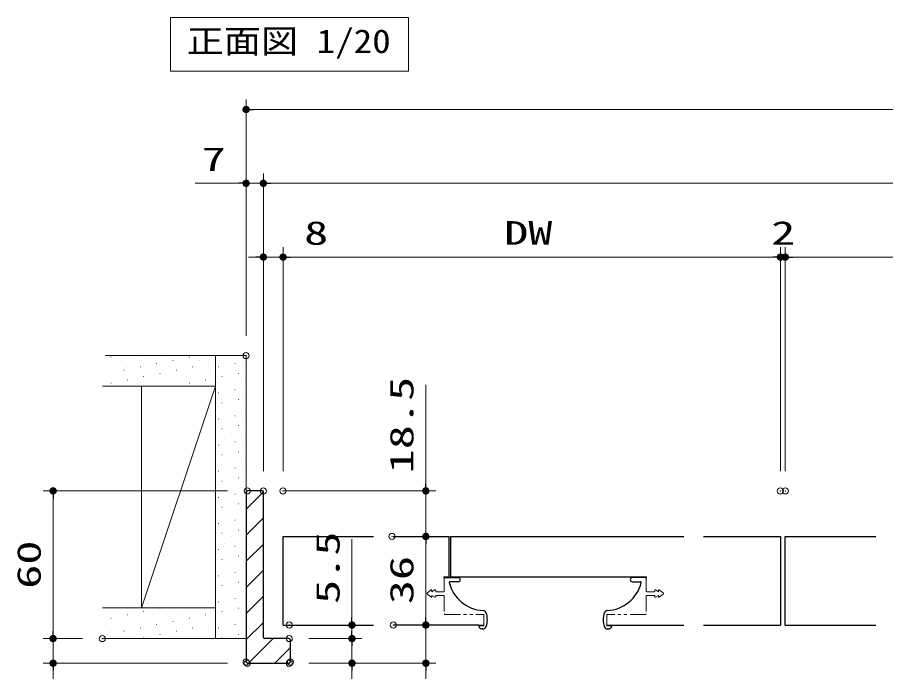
# Model space of a CAD drawing. Units: millimetres, scale not verified. Extents: x -1306 to 1306, y -607 to 607.
# Drawn here: x -1049.4 to -696.7, y -316.6 to -50.7 of the extents above; entities that cross this region are included whole.
import ezdxf
from ezdxf.enums import TextEntityAlignment as Align

# ---------------------------------------------------------------- set-up
doc = ezdxf.new("R2010")
doc.units = ezdxf.units.MM
doc.header["$LTSCALE"] = 5
doc.header["$PDMODE"] = 32
doc.header["$PDSIZE"] = 2.5
doc.linetypes.add('USER2', pattern=[2.5, 1.25, -0.25, 0.25, -0.25, 0.25, -0.25])
for name, color, linetype, lineweight in [('0-2_線(白)', 7, 'Continuous', 30), ('0-3_線(黄)', 2, 'Continuous', 15), ('0-5_寸法線', 3, 'Continuous', 13), ('0-6_0', 3, 'Continuous', 25), ('0-7_DEFPOINTS', 7, 'Continuous', 5), ('0-9_ハッチング', 6, 'Continuous', 9), ('0-A_陰線', 1, 'USER2', 9)]:
    doc.layers.add(name, color=color, linetype=linetype, lineweight=lineweight)
doc.styles.add('ＭＳ ゴシック', font='')
doc.styles.get('ＭＳ ゴシック').set_extended_font_data('MS Gothic')

# ---------------------------------------------------------------- blocks, each defined once
blk = doc.blocks.new('_DOT')
at = {"layer": '0-6_0'}
blk.add_line((-2.5, 0), (-5, 0), dxfattribs=at)
for points in [[(0, 0), (-2.5, 0), (-2.48, 0.313)], [(0, 0), (-2.48, -0.313), (-2.5, 0)], [(0, 0), (-2.48, 0.313), (-2.421, 0.622)], [(0, 0), (-2.421, -0.622), (-2.48, -0.313)], [(0, 0), (-2.421, 0.622), (-2.324, 0.92)], [(0, 0), (-2.324, -0.92), (-2.421, -0.622)], [(0, 0), (-2.324, 0.92), (-2.191, 1.204)], [(0, 0), (-2.191, -1.204), (-2.324, -0.92)], [(0, 0), (-2.191, 1.204), (-2.023, 1.469)], [(0, 0), (-2.023, -1.469), (-2.191, -1.204)], [(0, 0), (-2.023, 1.469), (-1.822, 1.711)], [(0, 0), (-1.822, -1.711), (-2.023, -1.469)], [(0, 0), (-1.822, 1.711), (-1.594, 1.926)], [(0, 0), (-1.594, -1.926), (-1.822, -1.711)], [(0, 0), (-1.594, 1.926), (-1.34, 2.111)], [(0, 0), (-1.34, -2.111), (-1.594, -1.926)], [(0, 0), (-1.34, 2.111), (-1.064, 2.262)], [(0, 0), (-1.064, -2.262), (-1.34, -2.111)], [(0, 0), (-1.064, 2.262), (-0.773, 2.378)], [(0, 0), (-0.773, -2.378), (-1.064, -2.262)], [(0, 0), (-0.773, 2.378), (-0.468, 2.456)], [(0, 0), (-0.468, -2.456), (-0.773, -2.378)], [(0, 0), (-0.468, 2.456), (-0.157, 2.495)], [(0, 0), (-0.157, -2.495), (-0.468, -2.456)], [(0, 0), (-0.157, 2.495), (0.157, 2.495)], [(0, 0), (0.157, -2.495), (-0.157, -2.495)], [(0, 0), (0.157, 2.495), (0.468, 2.456)], [(0, 0), (0.468, 2.456), (0.773, 2.378)], [(0, 0), (0.773, 2.378), (1.064, 2.262)], [(0, 0), (1.064, 2.262), (1.34, 2.111)], [(0, 0), (1.34, 2.111), (1.594, 1.926)], [(0, 0), (1.594, 1.926), (1.822, 1.711)], [(0, 0), (1.822, 1.711), (2.023, 1.469)], [(0, 0), (2.023, 1.469), (2.191, 1.204)], [(0, 0), (2.191, 1.204), (2.324, 0.92)], [(0, 0), (2.324, 0.92), (2.421, 0.622)], [(0, 0), (2.421, 0.622), (2.48, 0.313)], [(0, 0), (2.48, 0.313), (2.5, 0)], [(0, 0), (0.468, -2.456), (0.157, -2.495)], [(0, 0), (0.773, -2.378), (0.468, -2.456)], [(0, 0), (1.064, -2.262), (0.773, -2.378)], [(0, 0), (1.34, -2.111), (1.064, -2.262)], [(0, 0), (1.594, -1.926), (1.34, -2.111)], [(0, 0), (1.822, -1.711), (1.594, -1.926)], [(0, 0), (2.023, -1.469), (1.822, -1.711)], [(0, 0), (2.191, -1.204), (2.023, -1.469)], [(0, 0), (2.324, -0.92), (2.191, -1.204)], [(0, 0), (2.421, -0.622), (2.324, -0.92)], [(0, 0), (2.48, -0.313), (2.421, -0.622)], [(0, 0), (2.5, 0), (2.48, -0.313)]]:
    blk.add_solid(points, dxfattribs=at)

msp = doc.modelspace()

# ---------------------------------------------------------------- linework, layer by layer
at = {"layer": '0-2_線(白)'}
for p, q in [((-941.482, -261.684), (-904.732, -261.684)), ((-941.482, -297.684), (-941.482, -261.684)), ((-896.732, -261.684), (-873.982, -261.684)), ((-873.982, -278.084), (-873.982, -261.684)), ((-873.482, -261.684), (-778.732, -261.684)), ((-770.732, -261.684), (-739.482, -261.684)), ((-739.482, -261.684), (-739.482, -297.684)), ((-737.482, -261.684), (-700.732, -261.684)), ((-737.482, -297.684), (-737.482, -261.684)), ((-875.982, -278.084), (-873.982, -278.084)), ((-875.982, -278.684), (-875.982, -278.084)), ((-875.682, -278.384), (-870.333, -278.384)), ((-794.282, -278.384), (-799.632, -278.384)), ((-793.982, -278.084), (-793.982, -278.684)), ((-870.333, -280.084), (-873.672, -280.084)), ((-869.483, -279.234), (-869.433, -279.234)), ((-800.482, -279.234), (-800.432, -279.234)), ((-799.632, -280.084), (-796.292, -280.084)), ((-941.482, -297.684), (-904.732, -297.684)), ((-862.033, -297.684), (-896.732, -297.684)), ((-860.338, -299.284), (-860.591, -299.284)), ((-860.482, -299.284), (-860.384, -299.284)), ((-809.627, -299.284), (-809.374, -299.284)), ((-809.482, -299.284), (-809.581, -299.284)), ((-807.932, -297.684), (-778.732, -297.684)), ((-770.732, -297.684), (-739.482, -297.684)), ((-737.482, -297.684), (-700.732, -297.684)), ((-938.482, -312.682), (-938.482, -303.682)), ((-938.982, -313.182), (-938.482, -312.682))]:
    msp.add_line(p, q, dxfattribs=at)
for points in [[(-949.482, -302.682), (-949.482, -243.682), (-949.982, -243.182), (-955.982, -243.182), (-956.482, -243.682), (-956.482, -312.682)], [(-873.482, -261.684), (-873.482, -278.084), (-793.982, -278.084)], [(-938.482, -303.682), (-938.982, -303.182), (-948.982, -303.182)], [(-956.482, -312.682), (-955.982, -313.182), (-938.982, -313.182)]]:
    msp.add_lwpolyline(points, dxfattribs=at)
for centre, radius, start, end in [((-875.682, -278.684), 0.3, 90, 180), ((-870.333, -279.234), 0.85, 0, 90), ((-799.632, -279.234), 0.85, 90, 180), ((-794.282, -278.684), 0.3, 0, 90), ((-873.672, -280.384), 0.3, 90, 194.89734), ((-859.414, -276.809), 15, 194.09364, 267.13192), ((-870.333, -279.234), 0.85, 270, 0), ((-810.551, -276.809), 15, 272.86808, 345.90636), ((-799.632, -279.234), 0.85, 180, 270), ((-796.292, -280.384), 0.3, 345.10266, 90), ((-860.388, -293.273), 1.5, 19.8312, 81.41517), ((-809.577, -293.273), 1.5, 98.58483, 160.1688), ((-866.482, -295.534), 8, 339.74775, 20.25776), ((-803.482, -295.534), 8, 159.74224, 200.25225), ((-860.536, -297.785), 1.5, 176.14016, 267.93509), ((-860.385, -297.785), 1.5, 271.76981, 339.77688), ((-809.58, -297.785), 1.5, 200.22312, 268.23019), ((-809.428, -297.785), 1.5, 272.06491, 3.85984), ((-948.982, -302.682), 0.5, 180, 270)]:
    msp.add_arc(centre, radius, start, end, dxfattribs=at)
at = {"layer": '0-3_線(黄)'}
for p, q in [((-1013.705, -188.182), (-956.482, -188.182)), ((-968.982, -188.182), (-968.982, -303.182)), ((-956.482, -243.682), (-956.482, -188.182)), ((-1014.872, -200.682), (-968.982, -200.682)), ((-998.982, -290.682), (-968.982, -200.682)), ((-998.982, -200.682), (-998.982, -290.682)), ((-1014.872, -290.682), (-968.982, -290.682)), ((-1014.872, -303.182), (-956.482, -303.182))]:
    msp.add_line(p, q, dxfattribs=at)
msp.add_lwpolyline([(-987.155, -50.746), (-890.54, -50.746), (-890.54, -72.58), (-987.155, -72.58)], close=True, dxfattribs=at)
at = {"layer": '0-5_寸法線'}
for p, q in [((-956.482, -180.182), (-956.482, -84.182)), ((-953.482, -88.182), (-319.482, -88.182)), ((-956.482, -180.182), (-956.482, -114.182)), ((-949.482, -235.182), (-949.482, -114.182)), ((-949.482, -235.182), (-949.482, -114.182)), ((-959.482, -118.182), (-977.149, -118.182)), ((-949.482, -118.182), (-956.482, -118.182)), ((-946.482, -118.182), (-326.482, -118.182)), ((-946.482, -118.182), (-943.482, -118.182)), ((-949.482, -235.182), (-949.482, -144.182)), ((-941.482, -235.182), (-941.482, -144.182)), ((-941.482, -235.182), (-941.482, -144.182)), ((-739.482, -235.182), (-739.482, -144.182)), ((-739.482, -235.182), (-739.482, -144.182)), ((-737.482, -235.182), (-737.482, -144.182)), ((-737.482, -235.182), (-737.482, -144.182)), ((-952.482, -148.182), (-955.482, -148.182)), ((-949.482, -148.182), (-941.482, -148.182)), ((-938.482, -148.182), (-742.482, -148.182)), ((-938.482, -148.182), (-920.816, -148.182)), ((-742.482, -148.182), (-745.482, -148.182)), ((-739.482, -148.182), (-737.482, -148.182)), ((-734.482, -148.182), (-731.482, -148.182)), ((-734.482, -148.182), (-538.482, -148.182)), ((-883.482, -240.182), (-883.482, -200.134)), ((-963.982, -243.182), (-1038.872, -243.182)), ((-941.482, -243.182), (-879.482, -243.182)), ((-883.482, -261.684), (-883.482, -243.182)), ((-1034.872, -246.182), (-1034.872, -300.182)), ((-913.482, -294.684), (-913.482, -262.732)), ((-889.197, -261.684), (-879.482, -261.684)), ((-889.197, -261.684), (-879.482, -261.684)), ((-883.482, -264.684), (-883.482, -294.684)), ((-883.482, -264.684), (-883.482, -267.684)), ((-883.482, -294.684), (-883.482, -291.684)), ((-1034.872, -300.182), (-1034.872, -297.182)), ((-930.982, -297.684), (-909.482, -297.684)), ((-913.482, -300.182), (-913.482, -297.182)), ((-913.482, -303.182), (-913.482, -297.684)), ((-888.732, -297.684), (-879.482, -297.684)), ((-888.732, -297.684), (-879.482, -297.684)), ((-883.482, -297.684), (-883.482, -313.182)), ((-1022.872, -303.182), (-1038.872, -303.182)), ((-1022.872, -303.182), (-1038.872, -303.182)), ((-1034.872, -303.182), (-1034.872, -313.182)), ((-930.982, -303.182), (-909.482, -303.182)), ((-930.982, -303.182), (-909.482, -303.182)), ((-913.482, -303.182), (-913.482, -313.182)), ((-913.482, -306.182), (-913.482, -309.182)), ((-963.982, -313.182), (-1038.872, -313.182)), ((-930.982, -313.182), (-909.482, -313.182)), ((-930.982, -313.182), (-879.482, -313.182)), ((-1034.872, -316.182), (-1034.872, -341.944)), ((-913.482, -316.182), (-913.482, -341.944)), ((-883.482, -316.182), (-883.482, -356.23))]:
    msp.add_line(p, q, dxfattribs=at)
at = {"layer": '0-7_DEFPOINTS'}
for p in [(-956.482, -118.182), (-949.482, -148.182), (-739.482, -148.182), (-737.482, -148.182), (-956.482, -188.182), (-955.982, -243.182), (-949.482, -243.182), (-949.482, -243.182), (-941.482, -243.182), (-883.482, -243.182), (-739.482, -243.182), (-737.482, -243.182), (-897.197, -261.684), (-938.982, -297.684), (-913.482, -297.684), (-896.732, -297.684), (-883.482, -297.684), (-1034.872, -303.182), (-1014.872, -303.182), (-938.982, -303.182), (-1034.872, -313.182), (-956.482, -312.682), (-955.982, -313.182), (-938.982, -313.182), (-938.482, -312.682), (-913.482, -313.182), (-883.482, -313.182)]:
    msp.add_point(p, dxfattribs=at)
at = {"layer": '0-9_ハッチング'}
for p, q in [((-1011.382, -188.799), (-1011.332, -188.799)), ((-1007.405, -190.125), (-1007.355, -190.125)), ((-1000.776, -188.799), (-1000.726, -188.799)), ((-996.798, -190.125), (-996.748, -190.125)), ((-990.169, -188.799), (-990.119, -188.799)), ((-986.192, -190.125), (-986.142, -190.125)), ((-979.563, -188.799), (-979.513, -188.799)), ((-975.585, -190.125), (-975.535, -190.125)), ((-968.956, -188.799), (-968.906, -188.799)), ((-964.978, -190.125), (-964.928, -190.125)), ((-958.349, -188.799), (-958.299, -188.799)), ((-1014.034, -191.45), (-1013.984, -191.45)), ((-1010.057, -192.776), (-1010.007, -192.776)), ((-1003.427, -191.45), (-1003.377, -191.45)), ((-999.45, -192.776), (-999.4, -192.776)), ((-992.821, -191.45), (-992.771, -191.45)), ((-988.843, -192.776), (-988.793, -192.776)), ((-982.214, -191.45), (-982.164, -191.45)), ((-978.237, -192.776), (-978.187, -192.776)), ((-971.608, -191.45), (-971.558, -191.45)), ((-967.63, -192.776), (-967.58, -192.776)), ((-961.001, -191.45), (-960.951, -191.45)), ((-957.023, -192.776), (-956.973, -192.776)), ((-1012.708, -195.428), (-1012.658, -195.428)), ((-1008.731, -196.754), (-1008.681, -196.754)), ((-1006.079, -194.102), (-1006.029, -194.102)), ((-1002.102, -195.428), (-1002.052, -195.428)), ((-998.124, -196.754), (-998.074, -196.754)), ((-995.472, -194.102), (-995.422, -194.102)), ((-991.495, -195.428), (-991.445, -195.428)), ((-987.517, -196.754), (-987.467, -196.754)), ((-984.866, -194.102), (-984.816, -194.102)), ((-980.888, -195.428), (-980.838, -195.428)), ((-976.911, -196.754), (-976.861, -196.754)), ((-974.259, -194.102), (-974.209, -194.102)), ((-970.282, -195.428), (-970.232, -195.428)), ((-966.304, -196.754), (-966.254, -196.754)), ((-963.653, -194.102), (-963.603, -194.102)), ((-959.675, -195.428), (-959.625, -195.428)), ((-1011.382, -199.405), (-1011.332, -199.405)), ((-1004.753, -198.079), (-1004.703, -198.079)), ((-1000.776, -199.405), (-1000.726, -199.405)), ((-994.147, -198.079), (-994.097, -198.079)), ((-990.169, -199.405), (-990.119, -199.405)), ((-983.54, -198.079), (-983.49, -198.079)), ((-979.563, -199.405), (-979.513, -199.405)), ((-972.933, -198.079), (-972.883, -198.079)), ((-968.956, -199.405), (-968.906, -199.405)), ((-964.978, -200.731), (-964.928, -200.731)), ((-962.327, -198.079), (-962.277, -198.079)), ((-958.349, -199.405), (-958.299, -199.405)), ((-967.63, -203.383), (-967.58, -203.383)), ((-961.001, -202.057), (-960.951, -202.057)), ((-957.023, -203.383), (-956.973, -203.383)), ((-966.304, -207.36), (-966.254, -207.36)), ((-963.653, -204.709), (-963.603, -204.709)), ((-959.675, -206.034), (-959.625, -206.034)), ((-968.956, -210.012), (-968.906, -210.012)), ((-964.978, -211.338), (-964.928, -211.338)), ((-962.327, -208.686), (-962.277, -208.686)), ((-958.349, -210.012), (-958.299, -210.012)), ((-967.63, -213.989), (-967.58, -213.989)), ((-961.001, -212.664), (-960.951, -212.664)), ((-957.023, -213.989), (-956.973, -213.989)), ((-966.304, -217.967), (-966.254, -217.967)), ((-963.653, -215.315), (-963.603, -215.315)), ((-959.675, -216.641), (-959.625, -216.641)), ((-968.956, -220.619), (-968.906, -220.619)), ((-964.978, -221.944), (-964.928, -221.944)), ((-962.327, -219.293), (-962.277, -219.293)), ((-958.349, -220.619), (-958.299, -220.619)), ((-967.63, -224.596), (-967.58, -224.596)), ((-961.001, -223.27), (-960.951, -223.27)), ((-957.023, -224.596), (-956.973, -224.596)), ((-966.304, -228.573), (-966.254, -228.573)), ((-963.653, -225.922), (-963.603, -225.922)), ((-959.675, -227.248), (-959.625, -227.248)), ((-968.956, -231.225), (-968.906, -231.225)), ((-964.978, -232.551), (-964.928, -232.551)), ((-962.327, -229.899), (-962.277, -229.899)), ((-958.349, -231.225), (-958.299, -231.225)), ((-967.63, -235.203), (-967.58, -235.203)), ((-961.001, -233.877), (-960.951, -233.877)), ((-957.023, -235.203), (-956.973, -235.203)), ((-966.304, -239.18), (-966.254, -239.18)), ((-963.653, -236.528), (-963.603, -236.528)), ((-959.675, -237.854), (-959.625, -237.854)), ((-968.956, -241.832), (-968.906, -241.832)), ((-964.978, -243.158), (-964.928, -243.158)), ((-962.327, -240.506), (-962.277, -240.506)), ((-958.349, -241.832), (-958.299, -241.832)), ((-967.63, -245.809), (-967.58, -245.809)), ((-961.001, -244.483), (-960.951, -244.483)), ((-957.023, -245.809), (-956.973, -245.809)), ((-956.482, -250.571), (-949.538, -243.627)), ((-966.304, -249.787), (-966.254, -249.787)), ((-963.653, -247.135), (-963.603, -247.135)), ((-959.675, -248.461), (-959.625, -248.461)), ((-968.956, -252.438), (-968.906, -252.438)), ((-964.978, -253.764), (-964.928, -253.764)), ((-962.327, -251.112), (-962.277, -251.112)), ((-958.349, -252.438), (-958.299, -252.438)), ((-967.63, -256.416), (-967.58, -256.416)), ((-961.001, -255.09), (-960.951, -255.09)), ((-957.023, -256.416), (-956.973, -256.416)), ((-956.482, -261.178), (-949.482, -254.178)), ((-966.304, -260.393), (-966.254, -260.393)), ((-963.653, -257.742), (-963.603, -257.742)), ((-959.675, -259.067), (-959.625, -259.067)), ((-968.956, -263.045), (-968.906, -263.045)), ((-964.978, -264.371), (-964.928, -264.371)), ((-962.327, -261.719), (-962.277, -261.719)), ((-958.349, -263.045), (-958.299, -263.045)), ((-967.63, -267.022), (-967.58, -267.022)), ((-961.001, -265.697), (-960.951, -265.697)), ((-957.023, -267.022), (-956.973, -267.022)), ((-956.482, -271.785), (-949.482, -264.785)), ((-966.304, -271), (-966.254, -271)), ((-963.653, -268.348), (-963.603, -268.348)), ((-959.675, -269.674), (-959.625, -269.674)), ((-968.956, -273.652), (-968.906, -273.652)), ((-964.978, -274.977), (-964.928, -274.977)), ((-962.327, -272.326), (-962.277, -272.326)), ((-958.349, -273.652), (-958.299, -273.652)), ((-967.63, -277.629), (-967.58, -277.629)), ((-961.001, -276.303), (-960.951, -276.303)), ((-957.023, -277.629), (-956.973, -277.629)), ((-956.482, -282.391), (-949.482, -275.391)), ((-966.304, -281.606), (-966.254, -281.606)), ((-963.653, -278.955), (-963.603, -278.955)), ((-959.675, -280.281), (-959.625, -280.281)), ((-968.956, -284.258), (-968.906, -284.258)), ((-964.978, -285.584), (-964.928, -285.584)), ((-962.327, -282.932), (-962.277, -282.932)), ((-958.349, -284.258), (-958.299, -284.258)), ((-967.63, -288.236), (-967.58, -288.236)), ((-961.001, -286.91), (-960.951, -286.91)), ((-957.023, -288.236), (-956.973, -288.236)), ((-956.482, -292.998), (-949.482, -285.998)), ((-1012.708, -290.887), (-1012.658, -290.887)), ((-1008.731, -292.213), (-1008.681, -292.213)), ((-1002.102, -290.887), (-1002.052, -290.887)), ((-998.124, -292.213), (-998.074, -292.213)), ((-991.495, -290.887), (-991.445, -290.887)), ((-987.517, -292.213), (-987.467, -292.213)), ((-980.888, -290.887), (-980.838, -290.887)), ((-976.911, -292.213), (-976.861, -292.213)), ((-970.282, -290.887), (-970.232, -290.887)), ((-966.304, -292.213), (-966.254, -292.213)), ((-963.653, -289.561), (-963.603, -289.561)), ((-959.675, -290.887), (-959.625, -290.887)), ((-1011.382, -294.865), (-1011.332, -294.865)), ((-1007.405, -296.191), (-1007.355, -296.191)), ((-1004.753, -293.539), (-1004.703, -293.539)), ((-1000.776, -294.865), (-1000.726, -294.865)), ((-996.798, -296.191), (-996.748, -296.191)), ((-994.147, -293.539), (-994.097, -293.539)), ((-990.169, -294.865), (-990.119, -294.865)), ((-986.192, -296.191), (-986.142, -296.191)), ((-983.54, -293.539), (-983.49, -293.539)), ((-979.563, -294.865), (-979.513, -294.865)), ((-975.585, -296.191), (-975.535, -296.191)), ((-972.933, -293.539), (-972.883, -293.539)), ((-968.956, -294.865), (-968.906, -294.865)), ((-964.978, -296.191), (-964.928, -296.191)), ((-962.327, -293.539), (-962.277, -293.539)), ((-958.349, -294.865), (-958.299, -294.865)), ((-1014.034, -297.516), (-1013.984, -297.516)), ((-1010.057, -298.842), (-1010.007, -298.842)), ((-1003.427, -297.516), (-1003.377, -297.516)), ((-999.45, -298.842), (-999.4, -298.842)), ((-992.821, -297.516), (-992.771, -297.516)), ((-988.843, -298.842), (-988.793, -298.842)), ((-982.214, -297.516), (-982.164, -297.516)), ((-978.237, -298.842), (-978.187, -298.842)), ((-971.608, -297.516), (-971.558, -297.516)), ((-967.63, -298.842), (-967.58, -298.842)), ((-961.001, -297.516), (-960.951, -297.516)), ((-957.023, -298.842), (-956.973, -298.842)), ((-956.482, -303.604), (-949.482, -296.604)), ((-1012.708, -301.494), (-1012.658, -301.494)), ((-1008.731, -302.82), (-1008.681, -302.82)), ((-1006.079, -300.168), (-1006.029, -300.168)), ((-1002.102, -301.494), (-1002.052, -301.494)), ((-998.124, -302.82), (-998.074, -302.82)), ((-995.472, -300.168), (-995.422, -300.168)), ((-991.495, -301.494), (-991.445, -301.494)), ((-987.517, -302.82), (-987.467, -302.82)), ((-984.866, -300.168), (-984.816, -300.168)), ((-980.888, -301.494), (-980.838, -301.494)), ((-976.911, -302.82), (-976.861, -302.82)), ((-974.259, -300.168), (-974.209, -300.168)), ((-970.282, -301.494), (-970.232, -301.494)), ((-966.304, -302.82), (-966.254, -302.82)), ((-963.653, -300.168), (-963.603, -300.168)), ((-959.675, -301.494), (-959.625, -301.494)), ((-955.453, -313.182), (-945.453, -303.182)), ((-944.847, -313.182), (-938.482, -306.818))]:
    msp.add_line(p, q, dxfattribs=at)
at = {"layer": '0-A_陰線'}
for p, q in [((-875.982, -283.834), (-875.982, -278.684)), ((-793.982, -283.834), (-793.982, -278.684)), ((-881.294, -283.418), (-882.862, -284.644)), ((-882.862, -285.124), (-881.294, -286.351)), ((-879.772, -283.406), (-880.982, -284.134)), ((-880.982, -284.134), (-880.982, -283.584)), ((-880.982, -286.184), (-880.982, -285.634)), ((-880.982, -285.634), (-879.772, -286.363)), ((-879.482, -283.934), (-879.482, -283.584)), ((-876.282, -284.134), (-879.282, -284.134)), ((-879.282, -285.634), (-876.282, -285.634)), ((-793.682, -284.134), (-790.682, -284.134)), ((-790.682, -285.634), (-793.682, -285.634)), ((-790.482, -283.934), (-790.482, -283.584)), ((-790.193, -283.406), (-788.982, -284.134)), ((-788.982, -285.634), (-790.193, -286.363)), ((-788.982, -284.134), (-788.982, -283.584)), ((-788.982, -286.184), (-788.982, -285.634)), ((-788.671, -283.418), (-787.102, -284.644)), ((-787.102, -285.124), (-788.671, -286.351)), ((-879.482, -286.184), (-879.482, -285.834)), ((-875.982, -285.934), (-875.982, -293.084)), ((-793.982, -285.934), (-793.982, -293.084)), ((-790.482, -286.184), (-790.482, -285.834)), ((-875.682, -293.384), (-859.982, -293.384)), ((-794.282, -293.384), (-809.982, -293.384)), ((-862.033, -297.684), (-859.982, -297.684)), ((-859.982, -297.984), (-861.782, -297.984)), ((-807.932, -297.684), (-809.982, -297.684)), ((-809.982, -297.984), (-808.182, -297.984))]:
    msp.add_line(p, q, dxfattribs=at)
for points in [[(-875.682, -293.384), (-859.982, -293.384), (-859.982, -297.984)], [(-809.982, -293.384), (-809.982, -297.984), (-809.982, -293.384)]]:
    msp.add_lwpolyline(points, dxfattribs=at)
for centre, radius, start, end in [((-882.682, -284.884), 0.3, 126.8699, 233.1301), ((-881.182, -283.584), 0.2, 0, 123.8305), ((-879.682, -283.584), 0.2, 0, 116.56505), ((-879.282, -283.934), 0.2, 180, 270), ((-879.282, -285.834), 0.2, 90, 180), ((-876.282, -283.834), 0.3, 270, 0), ((-876.282, -285.934), 0.3, 0, 90), ((-793.682, -283.834), 0.3, 180, 270), ((-793.682, -285.934), 0.3, 90, 180), ((-790.682, -283.934), 0.2, 270, 0), ((-790.682, -285.834), 0.2, 0, 90), ((-790.282, -283.584), 0.2, 63.43495, 180), ((-788.782, -283.584), 0.2, 56.1695, 180), ((-787.282, -284.884), 0.3, 306.8699, 53.1301), ((-881.182, -286.184), 0.2, 236.1695, 0), ((-879.682, -286.184), 0.2, 243.43495, 0), ((-790.282, -286.184), 0.2, 180, 296.56505), ((-788.782, -286.184), 0.2, 180, 303.8305), ((-875.682, -293.084), 0.3, 180, 270), ((-794.282, -293.084), 0.3, 270, 0), ((-861.782, -298.184), 0.2, 90, 180), ((-808.182, -298.184), 0.2, 0, 90)]:
    msp.add_arc(centre, radius, start, end, dxfattribs=at)

# ---------------------------------------------------------------- block references
at = {"layer": '0-5_寸法線', "xscale": 0.6, "yscale": 0.6}
for p, rotation in [((-956.482, -88.182), 180), ((-949.482, -118.182), 180), ((-949.482, -118.182), 180), ((-941.482, -148.182), 180), ((-941.482, -148.182), 180), ((-737.482, -148.182), 180), ((-737.482, -148.182), 180), ((-1034.872, -243.182), 90), ((-883.482, -243.182), 270), ((-883.482, -261.684), 90), ((-883.482, -261.684), 90), ((-913.482, -297.684), 270), ((-883.482, -297.684), 270), ((-883.482, -297.684), 270), ((-1034.872, -303.182), 270), ((-1034.872, -303.182), 270), ((-913.482, -303.182), 270), ((-913.482, -303.182), 90), ((-1034.872, -313.182), 90), ((-913.482, -313.182), 90), ((-883.482, -313.182), 90)]:
    msp.add_blockref('_DOT', p, dxfattribs=dict(at, rotation=rotation))
for p in [(-956.482, -118.182), (-949.482, -148.182), (-739.482, -148.182), (-739.482, -148.182)]:
    msp.add_blockref('_DOT', p, dxfattribs=at)

# ---------------------------------------------------------------- texts
at = {"layer": '0-3_線(黄)', "style": 'ＭＳ ゴシック', "width": 1.15}
msp.add_text('正面図 1/20', height=9.621, dxfattribs=at).set_placement((-980.637, -68.124), align=Align.BOTTOM_LEFT)
at = {"layer": '0-5_寸法線', "style": 'ＭＳ ゴシック', "width": 1.5}
for s, p in [('7', (-974.578, -116.032)), ('8', (-932.911, -146.032)), ('DW', (-851.673, -146.032)), ('2', (-743.244, -146.032))]:
    msp.add_text(s, height=9.604, dxfattribs=at).set_placement(p, align=Align.BOTTOM_LEFT)
for s, p in [('18.5', (-885.632, -236.039)), ('5.5', (-915.632, -289.113)), ('60', (-1037.022, -282.944)), ('36', (-885.632, -289.208))]:
    msp.add_text(s, height=9.604, rotation=90, dxfattribs=at).set_placement(p, align=Align.BOTTOM_LEFT)

doc.saveas('drawing.dxf')
